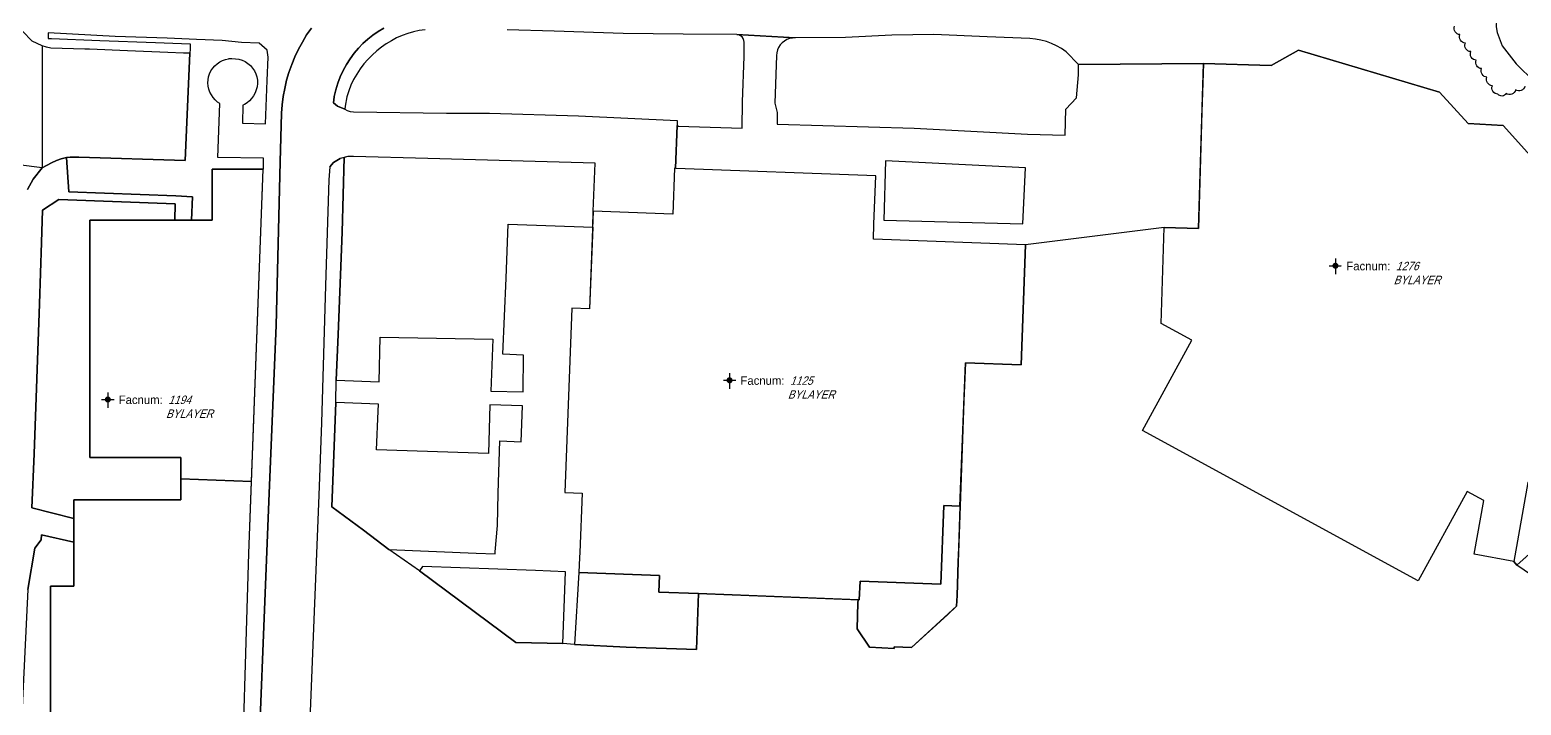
# Model space of a CAD drawing. Header units: inches. Extents: x 1273557 to 1282364, y 239587 to 246310.
# Drawn here: x 1276050 to 1276790, y 242795 to 243131 of the extents above; entities that cross this region are included whole.
import ezdxf
from ezdxf.enums import TextEntityAlignment as Align

# ---------------------------------------------------------------- set-up
doc = ezdxf.new("R2010")
doc.units = ezdxf.units.IN
doc.header["$MEASUREMENT"] = 0
doc.linetypes.add('DASHED2', pattern=[0.375, 0.25, -0.125])
doc.layers.add('BLDG-DATA', color=159, linetype='DASHED2', lineweight=30)
for name, color, linetype in [('BLDG-UW', 231, 'Continuous'), ('GRASS', 3, 'Continuous'), ('PATH', 253, 'Continuous'), ('PATH-ISLAND', 252, 'Continuous'), ('REV-2013', 1, 'Continuous'), ('STREET-NONUW', 4, 'Continuous'), ('STREET-UW', 50, 'Continuous')]:
    doc.layers.add(name, color=color, linetype=linetype)
doc.styles.add('SS_LITE', font='FRABK.TTF', dxfattribs={"height": 16})

# ---------------------------------------------------------------- blocks, each defined once
blk = doc.blocks.new('*U1')
for p, q in [((-3.08, 0), (3.08, 0)), ((0, 3.55), (0, -4.2))]:
    blk.add_line(p, q)
at = {"const_width": 1.5}
blk.add_lwpolyline([(-0.75, 0, 1), (0.75, 0, 1)], format="xyb", close=True, dxfattribs=at)
at = {"layer": 'BLDG-DATA', "color": 1, "style": 'SS_LITE'}
blk.add_text('Facnum:', height=4.2, dxfattribs=at).set_placement((27.26, -2.25), align=Align.RIGHT)
at = {"layer": 'BLDG-DATA', "color": 7, "style": 'SS_LITE', "oblique": 20, "width": 0.9, "flags": 8}
for tag, p in [('FACNUM', (29.98, -2.25)), ('OBJECT', (28.84, -9.16))]:
    blk.add_attdef(tag, p, '', height=4.2, dxfattribs=at)

msp = doc.modelspace()

# ---------------------------------------------------------------- linework, layer by layer
at = {"layer": 'BLDG-UW'}
for points in [[(1276739.11, 242856.97), (1276602.22, 242931.7), (1276626.66, 242976.48), (1276611.54, 242984.73), (1276613.04, 243032.43), (1276629.96, 243031.9), (1276632.53, 243113.81), (1276666.1, 243112.75), (1276679.67, 243120.49), (1276749.66, 243099.64), (1276763.85, 243084.07), (1276781.26, 243083.06), (1276824.55, 243034.96), (1276825.29, 243017.51), (1276837.08, 243004.67), (1276835.8, 242965.85), (1276807.18, 242940.17), (1276818.15, 242927.94), (1276793.57, 242905.88), (1276786.47, 242866.62), (1276766.78, 242870.18), (1276771.61, 242896.89), (1276763.36, 242901.39), (1276739.11, 242856.97)], [(1276165.85, 243061.29), (1276140.44, 243061.29), (1276140.44, 243036.09), (1276079.75, 243036.09), (1276079.75, 242918.17), (1276125.01, 242918.17), (1276125.01, 242907.7), (1276160.09, 242906.4)], [(1276369.07, 243039.03), (1276329.67, 243040.54), (1276327.82, 242992.02), (1276319.02, 242992.36), (1276315.52, 242900.83), (1276324.07, 242900.5), (1276322.99, 242871.16), (1276322.89, 242868.58), (1276322.56, 242861.18), (1276362.47, 242859.66), (1276362.15, 242851.44), (1276381.82, 242850.72), (1276461.7, 242847.64), (1276462.05, 242856.83), (1276502.13, 242855.29), (1276503.62, 242894.47), (1276511.66, 242894.16), (1276514.38, 242965.23), (1276541.96, 242964.22), (1276544.23, 243023.73), (1276468.72, 243026.62), (1276468.95, 243034.08), (1276469.92, 243057.97), (1276370.87, 243061.76), (1276369.94, 243061.8)]]:
    msp.add_lwpolyline(points, close=True, dxfattribs=at)
msp.add_lwpolyline([(1276154.61, 242732.94), (1276158.76, 242870.63), (1276160.09, 242906.4), (1276125.01, 242907.7), (1276125.01, 242897.24), (1276071.92, 242897.24), (1276071.83, 242854.33), (1276060.35, 242854.33), (1276060.35, 242789.67)], dxfattribs=at)
at = {"layer": 'GRASS'}
for points in [[(1276801.32, 243161.32), (1276791.5, 243151.86), (1276784.57, 243145.56), (1276780.88, 243141.61), (1276778.73, 243137.83), (1276777.92, 243135.58), (1276777.83, 243131.99), (1276778.28, 243129.2), (1276780.7, 243122.64), (1276787.67, 243113.64), (1276789.19, 243112.22), (1276795.32, 243106.13), (1276801.27, 243099.87), (1276804.38, 243096.73), (1276824.73, 243115.76), (1276824.12, 243116.4), (1276795.68, 243146.62), (1276835.05, 243183.66), (1276831.47, 243187.92), (1276826.95, 243183.81)], [(1276144.31, 243093.88), (1276143.18, 243094.65), (1276142.01, 243095.7), (1276140.99, 243096.89), (1276140.1, 243098.18), (1276139.38, 243099.57), (1276138.85, 243101.05), (1276138.52, 243102.58), (1276138.4, 243104.15), (1276138.47, 243105.71), (1276138.76, 243107.26), (1276139.24, 243108.75), (1276139.91, 243110.16), (1276140.77, 243111.48), (1276141.78, 243112.67), (1276142.95, 243113.72), (1276144.24, 243114.61), (1276145.64, 243115.32), (1276147.12, 243115.85), (1276148.65, 243116.17), (1276148.98, 243116.23), (1276150.28, 243116.23), (1276152.06, 243116.17), (1276153.82, 243115.93), (1276155.38, 243115.44), (1276156.86, 243114.75), (1276158.23, 243113.86), (1276159.47, 243112.79), (1276160.55, 243111.56), (1276161.45, 243110.2), (1276162.15, 243108.72), (1276162.65, 243107.16), (1276162.93, 243105.55), (1276162.99, 243103.92), (1276162.82, 243102.29), (1276162.43, 243100.7), (1276161.83, 243099.18), (1276161.03, 243097.76), (1276160.11, 243096.48), (1276159.04, 243095.34), (1276157.83, 243094.34), (1276156.5, 243093.5), (1276155.65, 243093.11), (1276155.53, 243084.19), (1276166.91, 243083.93), (1276167.77, 243105.32), (1276168.23, 243116.97), (1276167.87, 243120.37), (1276163.86, 243123.9), (1276155.06, 243124.23), (1276145.45, 243125.28), (1276132.72, 243125.77), (1276118.12, 243126.37), (1276092.38, 243127.25), (1276059.06, 243128.98), (1276059.16, 243126.27), (1276060.76, 243126.24), (1276084.68, 243125.22), (1276112.33, 243124.19), (1276129.67, 243123.6), (1276129.56, 243120.97), (1276129.47, 243118.86), (1276127.19, 243065.6), (1276074.3, 243067.28), (1276070.09, 243067.31), (1276068.2, 243067.13), (1276069.31, 243050.05), (1276122.44, 243048.18), (1276130.78, 243047.56), (1276130.23, 243036.09), (1276140.44, 243036.09), (1276140.44, 243061.29), (1276165.91, 243061.29), (1276166.01, 243066.75), (1276143.35, 243067.09)], [(1276570.54, 243112.8), (1276570.46, 243113.31), (1276564.36, 243119.63), (1276562.05, 243121.17), (1276559.63, 243122.52), (1276557.12, 243123.69), (1276554.52, 243124.65), (1276551.85, 243125.4), (1276549.14, 243125.95), (1276546.39, 243126.28), (1276525.12, 243127.04), (1276498.66, 243128.25), (1276477.9, 243127.89), (1276454.78, 243126.73), (1276429.94, 243126.5), (1276428.51, 243126.44), (1276427.11, 243126.17), (1276425.77, 243125.67), (1276424.52, 243124.97), (1276423.4, 243124.08), (1276422.43, 243123.02), (1276421.65, 243121.82), (1276421.06, 243120.52), (1276420.68, 243119.14), (1276420.52, 243117.71), (1276419.84, 243094.14), (1276421, 243089.55), (1276420.94, 243083.72), (1276488.87, 243081.73), (1276545.17, 243078.66), (1276563.87, 243078.21), (1276564.27, 243091.15), (1276569.47, 243096.78), (1276570.52, 243108.17)], [(1276287.43, 243034.02), (1276329.37, 243032.6), (1276329.67, 243040.54), (1276330.58, 243064.36), (1276288.95, 243065.51), (1276247.56, 243066.65), (1276210.69, 243067.72), (1276207.81, 243067.7), (1276206.03, 243067.2), (1276204.96, 243030.05), (1276203.01, 242979.29), (1276202.13, 242956.57), (1276223.45, 242955.75), (1276223.85, 242978), (1276279.8, 242976.99), (1276278.89, 242951.24), (1276294.93, 242950.78), (1276294.97, 242969.06), (1276284.75, 242969.49), (1276286.41, 243007.28)], [(1276544.2, 243061.94), (1276474.69, 243065.52), (1276473.9, 243035.98), (1276542.77, 243034.2)], [(1276079.75, 243036.09), (1276121.91, 243036.09), (1276122.21, 243044.19), (1276064.46, 243046.36), (1276056.31, 243041.05), (1276055.81, 243025), (1276054.87, 242994.53), (1276052.13, 242920.04), (1276051.05, 242893.3), (1276071.9, 242888.01), (1276071.92, 242897.24), (1276125.01, 242897.24), (1276125.01, 242918.17), (1276079.75, 242918.17)], [(1276282.14, 242884.41), (1276282.44, 242900.48), (1276283.34, 242926.58), (1276293.83, 242925.96), (1276294.58, 242943.83), (1276278.3, 242944.38), (1276277.63, 242920.26), (1276222.01, 242922.12), (1276222.83, 242941.16), (1276222.99, 242944.77), (1276201.91, 242945.49), (1276199.94, 242893.76), (1276215.58, 242882.18), (1276228.26, 242872.56), (1276271.56, 242870.77), (1276280.96, 242870.37), (1276280.99, 242871.43)], [(1276823.02, 242902.03), (1276830.45, 242908.78), (1276831.81, 242913.52), (1276824.26, 242921.78), (1276818.15, 242927.94), (1276793.57, 242905.88), (1276786.47, 242866.62), (1276788.1, 242864.84), (1276816.56, 242890.31), (1276825.92, 242898.91)], [(1276510.29, 242849.67), (1276510.83, 242866.49), (1276511.06, 242873.32), (1276511.73, 242894.16), (1276503.62, 242894.47), (1276502.13, 242855.29), (1276462.05, 242856.83), (1276461.7, 242847.64), (1276461.09, 242847.66), (1276461.03, 242846.07), (1276460.59, 242833.19), (1276466.77, 242824.1), (1276478.92, 242823.44), (1276478.94, 242824.19), (1276487.66, 242823.85), (1276505.39, 242840.21), (1276509.99, 242844.46)], [(1276315.94, 242861.44), (1276300.99, 242862.08), (1276244.91, 242864.2), (1276243.45, 242862.06), (1276291.2, 242826.44), (1276314.48, 242825.84)], [(1276381.81, 242850.72), (1276362.15, 242851.44), (1276362.47, 242859.66), (1276322.56, 242861.18), (1276320.42, 242825.47), (1276345.97, 242824.08), (1276380.81, 242822.89)]]:
    msp.add_lwpolyline(points, close=True, dxfattribs=at)
msp.add_lwpolyline([(1276246.25, 243130.54), (1276243.31, 243130.11), (1276240.41, 243129.49), (1276237.56, 243128.67), (1276234.77, 243127.67), (1276232.06, 243126.48), (1276229.45, 243125.12), (1276226.93, 243123.58), (1276224.53, 243121.88), (1276222.26, 243120.03), (1276219.95, 243118.02), (1276217.78, 243115.86), (1276215.77, 243113.56), (1276213.91, 243111.12), (1276212.23, 243108.56), (1276210.72, 243105.89), (1276209.4, 243103.12), (1276208.27, 243100.26), (1276207.33, 243097.33), (1276206.5, 243092.6), (1276206.3, 243091.17), (1276207.56, 243090.55), (1276209.08, 243090.04), (1276210.65, 243089.75), (1276256.76, 243089.21), (1276278.13, 243089.12), (1276322.31, 243087.75), (1276371.34, 243085.58), (1276371.25, 243082.97), (1276371.85, 243082.7), (1276371.25, 243082.97), (1276371.85, 243082.7), (1276371.85, 243082.7), (1276403.48, 243081.69), (1276403.77, 243094.79), (1276404.54, 243117.3), (1276404.49, 243124.32), (1276404.4, 243125.28), (1276404.06, 243126.19), (1276403.49, 243126.98), (1276402.74, 243127.59), (1276401.86, 243127.98), (1276400.9, 243128.13), (1276374.29, 243128.4), (1276344.57, 243128.72), (1276310.27, 243129.78), (1276286.97, 243130.56)], dxfattribs=at)
msp.add_lwpolyline([(1276060.35, 242854.33), (1276071.83, 242854.33), (1276071.87, 242876.23), (1276055.82, 242879.79), (1276055.66, 242877.33), (1276052.57, 242873.31), (1276049.07, 242852.79), (1276045.94, 242787.43), (1276046.06, 242786.42), (1276049.16, 242764.71, -0.423887), (1276059.73, 242775.63, -0.146199), (1276065.52, 242773.9), (1276067.16, 242775.26), (1276067.16, 242789.67), (1276060.35, 242789.67)], format="xyb", close=True, dxfattribs=at)
at = {"layer": 'PATH'}
for points in [[(1276791.5, 243151.86), (1276784.57, 243145.56), (1276780.88, 243141.61), (1276778.73, 243137.83), (1276777.92, 243135.58), (1276777.83, 243131.99), (1276778.28, 243129.2), (1276780.7, 243122.64), (1276787.67, 243113.64), (1276787.67, 243113.64), (1276789.19, 243112.22), (1276795.32, 243106.13)], [(1276189.73, 243131.38), (1276187.41, 243127.98), (1276185.27, 243124.47), (1276183.31, 243120.84), (1276181.55, 243117.12), (1276179.98, 243113.3), (1276178.62, 243109.41), (1276177.46, 243105.46), (1276176.5, 243101.44), (1276175.76, 243097.39), (1276175.23, 243093.29), (1276174.92, 243089.18), (1276174.33, 243065), (1276172.2, 242983.73), (1276168.82, 242900.6), (1276161.68, 242722.48)], [(1276246.25, 243130.54), (1276243.31, 243130.11), (1276240.41, 243129.49), (1276237.56, 243128.67), (1276234.77, 243127.67), (1276232.06, 243126.48), (1276229.45, 243125.12), (1276226.93, 243123.58), (1276224.53, 243121.88), (1276222.26, 243120.03), (1276219.95, 243118.02), (1276217.78, 243115.86), (1276215.77, 243113.56), (1276213.91, 243111.12), (1276212.23, 243108.56), (1276210.72, 243105.89), (1276209.4, 243103.12), (1276208.27, 243100.26), (1276207.33, 243097.33), (1276206.5, 243092.6), (1276206.3, 243091.17), (1276202.74, 243092.66), (1276200.65, 243094.3), (1276201.13, 243097.31), (1276201.14, 243097.36), (1276201.91, 243100.7), (1276202.9, 243103.98), (1276204.1, 243107.18), (1276205.52, 243110.29), (1276207.15, 243113.3), (1276208.97, 243116.19), (1276210.98, 243118.95), (1276210.98, 243118.95), (1276213.09, 243121.39), (1276215.35, 243123.7), (1276217.75, 243125.86), (1276220.28, 243127.87), (1276222.93, 243129.72), (1276225.69, 243131.4)], [(1276154.61, 242732.94), (1276158.76, 242870.63), (1276165.85, 243061.29), (1276165.91, 243061.29), (1276166.01, 243066.75), (1276143.35, 243067.09), (1276144.31, 243093.88), (1276143.18, 243094.65), (1276142.01, 243095.7), (1276140.99, 243096.89), (1276140.1, 243098.18), (1276139.38, 243099.57), (1276138.85, 243101.05), (1276138.52, 243102.58), (1276138.4, 243104.15), (1276138.47, 243105.71), (1276138.76, 243107.26), (1276139.24, 243108.75), (1276139.91, 243110.16), (1276140.77, 243111.48), (1276141.78, 243112.67), (1276142.95, 243113.72), (1276144.24, 243114.61), (1276145.64, 243115.32), (1276147.12, 243115.85), (1276148.65, 243116.17), (1276148.98, 243116.23), (1276150.28, 243116.23), (1276152.06, 243116.17), (1276153.82, 243115.93), (1276155.38, 243115.44), (1276156.86, 243114.75), (1276158.23, 243113.86), (1276159.47, 243112.79), (1276160.55, 243111.56), (1276161.45, 243110.2), (1276162.15, 243108.72), (1276162.65, 243107.16), (1276162.93, 243105.55), (1276162.99, 243103.92), (1276162.82, 243102.29), (1276162.43, 243100.7), (1276161.83, 243099.18), (1276161.03, 243097.76), (1276160.11, 243096.48), (1276159.04, 243095.34), (1276157.83, 243094.34), (1276156.5, 243093.5), (1276155.65, 243093.11), (1276155.53, 243084.19), (1276166.91, 243083.93), (1276167.77, 243105.32), (1276168.23, 243116.97), (1276167.87, 243120.37), (1276163.86, 243123.9), (1276155.06, 243124.23), (1276145.45, 243125.28), (1276132.72, 243125.77), (1276118.12, 243126.37), (1276092.38, 243127.25), (1276059.06, 243128.98), (1276059.16, 243126.27), (1276060.76, 243126.24), (1276084.68, 243125.22), (1276112.33, 243124.19), (1276129.67, 243123.6), (1276129.56, 243120.97), (1276129.47, 243118.86), (1276126.23, 243119), (1276118.55, 243119.31), (1276098.5, 243120.12), (1276079.71, 243120.88), (1276077.26, 243120.94), (1276060.45, 243121.35), (1276058.29, 243121.89), (1276056.19, 243122.63), (1276051.11, 243124.97), (1276046.35, 243129.91)], [(1276797.7, 243064.79), (1276781.26, 243083.06), (1276763.85, 243084.07), (1276749.66, 243099.64), (1276679.67, 243120.49), (1276666.1, 243112.75), (1276632.53, 243113.81), (1276570.46, 243113.31), (1276564.36, 243119.63), (1276562.05, 243121.17), (1276559.63, 243122.52), (1276557.12, 243123.69), (1276554.52, 243124.65), (1276551.85, 243125.4), (1276549.14, 243125.95), (1276546.39, 243126.28), (1276525.12, 243127.04), (1276498.66, 243128.25), (1276477.9, 243127.89), (1276454.78, 243126.73), (1276429.94, 243126.5), (1276400.9, 243128.13), (1276374.29, 243128.4), (1276344.57, 243128.72), (1276310.27, 243129.78), (1276286.97, 243130.56)], [(1276049.07, 242852.79), (1276052.57, 242873.31), (1276055.66, 242877.33), (1276055.82, 242879.79), (1276071.87, 242876.23), (1276071.9, 242888.01), (1276051.05, 242893.3), (1276052.13, 242920.04), (1276054.87, 242994.53), (1276055.81, 243025), (1276056.31, 243041.05), (1276064.46, 243046.36), (1276122.21, 243044.19), (1276121.91, 243036.09), (1276130.23, 243036.09), (1276130.78, 243047.56), (1276122.44, 243048.18), (1276069.31, 243050.05), (1276068.2, 243067.13), (1276065.65, 243066.5), (1276063.17, 243065.62), (1276060.78, 243064.51), (1276056.14, 243062.09), (1276051.59, 243056.31), (1276048.83, 243051.31)], [(1276847.49, 242824.19), (1276788.1, 242864.84), (1276786.47, 242866.62), (1276766.78, 242870.18), (1276771.61, 242896.89), (1276763.36, 242901.39), (1276739.11, 242856.97), (1276602.22, 242931.7), (1276626.66, 242976.48), (1276611.54, 242984.73), (1276613.04, 243032.43), (1276544.23, 243023.73), (1276541.96, 242964.22), (1276514.38, 242965.23), (1276513.65, 242946.3), (1276511.73, 242894.14), (1276510.83, 242866.49), (1276510.29, 242849.67), (1276509.99, 242844.46), (1276487.66, 242823.85), (1276478.94, 242824.19), (1276478.92, 242823.44), (1276466.77, 242824.1), (1276460.59, 242833.19), (1276461.03, 242846.07), (1276461.09, 242847.66), (1276381.81, 242850.72), (1276380.81, 242822.89), (1276345.97, 242824.08), (1276320.42, 242825.47), (1276314.48, 242825.84), (1276291.2, 242826.44), (1276243.45, 242862.06), (1276228.26, 242872.56), (1276215.58, 242882.18), (1276199.94, 242893.76), (1276201.91, 242945.49), (1276202.13, 242956.57), (1276203.01, 242979.29), (1276204.96, 243030.05), (1276206.03, 243067.2), (1276204.09, 243066.66), (1276200.8, 243064.63), (1276200.8, 243064.63), (1276204.09, 243066.66), (1276204.09, 243066.66), (1276200.8, 243064.63), (1276198.84, 243062.54), (1276198.48, 243056.11), (1276196.7, 243003.66), (1276194.71, 242935.42), (1276193.5, 242899.6), (1276185.01, 242688.95)], [(1276847.49, 242824.19), (1276788.1, 242864.84), (1276788.1, 242864.84), (1276815.61, 242889.46)]]:
    msp.add_lwpolyline(points, dxfattribs=at)
for points in [[(1276370.52, 243061.79), (1276371.25, 243082.97), (1276371.25, 243082.97), (1276371.85, 243082.7), (1276371.25, 243082.97), (1276371.85, 243082.7), (1276371.85, 243082.7), (1276403.48, 243081.69), (1276403.77, 243094.79), (1276404.54, 243117.3), (1276404.49, 243124.32), (1276404.4, 243125.28), (1276404.06, 243126.19), (1276403.49, 243126.98), (1276402.74, 243127.59), (1276401.86, 243127.98), (1276400.9, 243128.13), (1276429.94, 243126.5), (1276429.94, 243126.5), (1276428.51, 243126.44), (1276427.11, 243126.17), (1276425.77, 243125.67), (1276424.52, 243124.97), (1276423.4, 243124.08), (1276422.43, 243123.02), (1276421.65, 243121.82), (1276421.06, 243120.52), (1276420.68, 243119.14), (1276420.52, 243117.71), (1276419.84, 243094.14), (1276421, 243089.55), (1276420.94, 243083.72), (1276488.87, 243081.73), (1276545.17, 243078.66), (1276563.87, 243078.21), (1276564.27, 243091.15), (1276569.47, 243096.78), (1276570.52, 243108.17), (1276570.54, 243112.8), (1276570.46, 243113.31), (1276632.53, 243113.81), (1276631.77, 243089.81), (1276629.96, 243031.9), (1276613.04, 243032.43), (1276544.23, 243023.73), (1276544.23, 243023.73), (1276468.72, 243026.62), (1276468.95, 243034.08), (1276469.92, 243057.97), (1276370.87, 243061.76), (1276370.53, 243061.78)], [(1276320.42, 242825.47), (1276314.48, 242825.84), (1276315.94, 242861.44), (1276300.99, 242862.08), (1276244.91, 242864.2), (1276243.45, 242862.06), (1276228.26, 242872.56), (1276271.56, 242870.77), (1276280.96, 242870.37), (1276280.99, 242871.43), (1276282.14, 242884.41), (1276282.44, 242900.48), (1276283.34, 242926.58), (1276293.83, 242925.96), (1276294.58, 242943.83), (1276278.3, 242944.38), (1276277.63, 242920.26), (1276222.01, 242922.12), (1276222.83, 242941.16), (1276222.99, 242944.77), (1276201.91, 242945.49), (1276202.13, 242956.57), (1276223.45, 242955.75), (1276223.85, 242978), (1276279.8, 242976.99), (1276278.89, 242951.24), (1276294.93, 242950.78), (1276294.97, 242969.06), (1276284.75, 242969.49), (1276286.41, 243007.28), (1276287.43, 243034.02), (1276329.37, 243032.6), (1276327.82, 242992.02), (1276319.02, 242992.36), (1276315.52, 242900.83), (1276324.07, 242900.5), (1276322.99, 242871.16), (1276322.89, 242868.58), (1276322.56, 242861.18), (1276320.42, 242825.47)]]:
    msp.add_lwpolyline(points, close=True, dxfattribs=at)
at = {"layer": 'PATH-ISLAND'}
msp.add_lwpolyline([(1276544.2, 243061.94), (1276474.69, 243065.52), (1276473.9, 243035.98), (1276542.77, 243034.2)], close=True, dxfattribs=at)
at = {"layer": 'REV-2013'}
msp.add_lwpolyline([(1276792.07, 243102.56, -0.520567), (1276787.42, 243100.74, -0.520567), (1276782.76, 243098.92, -0.520567), (1276778.59, 243098.58, -0.520567), (1276775.9, 243102.8, -0.520567), (1276773.22, 243107.02, -0.520567), (1276770.54, 243111.24, -0.520567), (1276767.86, 243115.46, -0.520567), (1276765.18, 243119.68, -0.520567), (1276762.5, 243123.91, -0.520567), (1276759.82, 243128.13, -0.520567), (1276757.14, 243132.35, -0.520567)], format="xyb", dxfattribs=at)
at = {"layer": 'STREET-NONUW'}
msp.add_lwpolyline([(1276048.83, 243051.31), (1276051.59, 243056.31), (1276056.14, 243062.09), (1275979.01, 243071.77)], dxfattribs=at)
at = {"layer": 'STREET-UW'}
for points in [[(1276161.68, 242722.48), (1276168.82, 242900.6), (1276172.2, 242983.73), (1276174.33, 243065), (1276174.92, 243089.18), (1276175.23, 243093.29), (1276175.76, 243097.39), (1276176.5, 243101.44), (1276177.46, 243105.46), (1276178.62, 243109.41), (1276179.98, 243113.3), (1276181.55, 243117.12), (1276183.31, 243120.84), (1276185.27, 243124.47), (1276187.41, 243127.98), (1276189.73, 243131.38)], [(1276225.69, 243131.4), (1276222.93, 243129.72), (1276220.28, 243127.87), (1276217.75, 243125.86), (1276215.35, 243123.7), (1276213.09, 243121.39), (1276210.98, 243118.95), (1276210.98, 243118.95), (1276208.97, 243116.19), (1276207.15, 243113.3), (1276205.52, 243110.29), (1276204.1, 243107.18), (1276202.9, 243103.98), (1276201.91, 243100.7), (1276201.14, 243097.36), (1276201.13, 243097.31), (1276200.65, 243094.3), (1276202.74, 243092.66), (1276206.3, 243091.17), (1276207.56, 243090.55), (1276209.08, 243090.04), (1276210.65, 243089.75), (1276256.76, 243089.21), (1276278.13, 243089.12), (1276322.31, 243087.75), (1276371.34, 243085.58), (1276371.25, 243082.97), (1276370.52, 243061.78), (1276369.94, 243061.8), (1276369.07, 243039.03), (1276329.67, 243040.54), (1276330.58, 243064.36), (1276288.95, 243065.51), (1276247.56, 243066.65), (1276210.69, 243067.72), (1276207.81, 243067.7), (1276204.09, 243066.66), (1276200.8, 243064.63), (1276198.84, 243062.54), (1276200.8, 243064.63), (1276204.09, 243066.66), (1276204.09, 243066.66), (1276200.8, 243064.63), (1276198.84, 243062.54), (1276198.48, 243056.11), (1276196.7, 243003.66), (1276194.71, 242935.42), (1276193.5, 242899.6), (1276185.01, 242688.95)]]:
    msp.add_lwpolyline(points, dxfattribs=at)
msp.add_lwpolyline([(1276129.47, 243118.86), (1276126.23, 243119), (1276118.55, 243119.31), (1276098.5, 243120.12), (1276079.71, 243120.88), (1276077.26, 243120.94), (1276060.45, 243121.35), (1276058.29, 243121.89), (1276056.19, 243122.63), (1276056.14, 243062.09), (1276060.78, 243064.51), (1276063.17, 243065.62), (1276065.65, 243066.5), (1276068.2, 243067.13), (1276070.09, 243067.31), (1276074.3, 243067.28), (1276127.19, 243065.6)], close=True, dxfattribs=at)

# ---------------------------------------------------------------- block references
at = {"layer": 'BLDG-DATA'}
ref = msp.add_blockref('*U1', (1276698.01, 243013.41), dxfattribs=at)
ref.add_attrib('FACNUM', '1276', (1276727.99, 243011.17), dxfattribs={"color": 7, "height": 4.2, "style": 'SS_LITE', "oblique": 20, "width": 0.9})
ref.add_attrib('OBJECT', 'BYLAYER', (1276726.85, 243004.26), dxfattribs={"color": 7, "height": 4.2, "style": 'SS_LITE', "oblique": 20, "width": 0.9})
ref = msp.add_blockref('*U1', (1276397.31, 242956.56), dxfattribs=at)
ref.add_attrib('FACNUM', '1125', (1276427.29, 242954.31), dxfattribs={"color": 7, "height": 4.2, "style": 'SS_LITE', "oblique": 20, "width": 0.9})
ref.add_attrib('OBJECT', 'BYLAYER', (1276426.15, 242947.4), dxfattribs={"color": 7, "height": 4.2, "style": 'SS_LITE', "oblique": 20, "width": 0.9})
ref = msp.add_blockref('*U1', (1276088.72, 242947.03), dxfattribs=at)
ref.add_attrib('FACNUM', '1194', (1276118.7, 242944.78), dxfattribs={"color": 7, "height": 4.2, "style": 'SS_LITE', "oblique": 20, "width": 0.9})
ref.add_attrib('OBJECT', 'BYLAYER', (1276117.56, 242937.87), dxfattribs={"color": 7, "height": 4.2, "style": 'SS_LITE', "oblique": 20, "width": 0.9})

doc.saveas('drawing.dxf')
